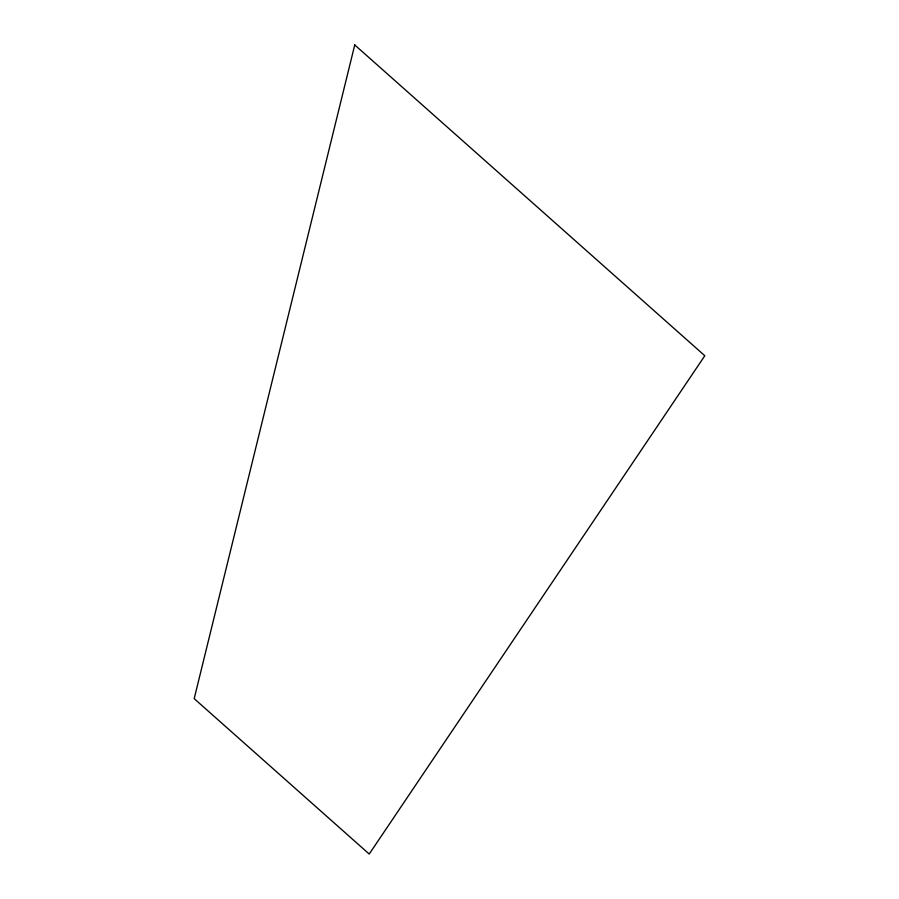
<?xml version="1.0" encoding="UTF-8"?>
<svg xmlns="http://www.w3.org/2000/svg" width="899" height="899" viewBox="0 0 899 899"><rect width="100%" height="100%" fill="white"/><g stroke="black" fill="none" stroke-linecap="round" stroke-linejoin="round"><path stroke-width="1.35" d="M354.745 44.95L194.184 698.647L369.219 854.05L704.816 355.746L354.745 44.95"/></g></svg>
